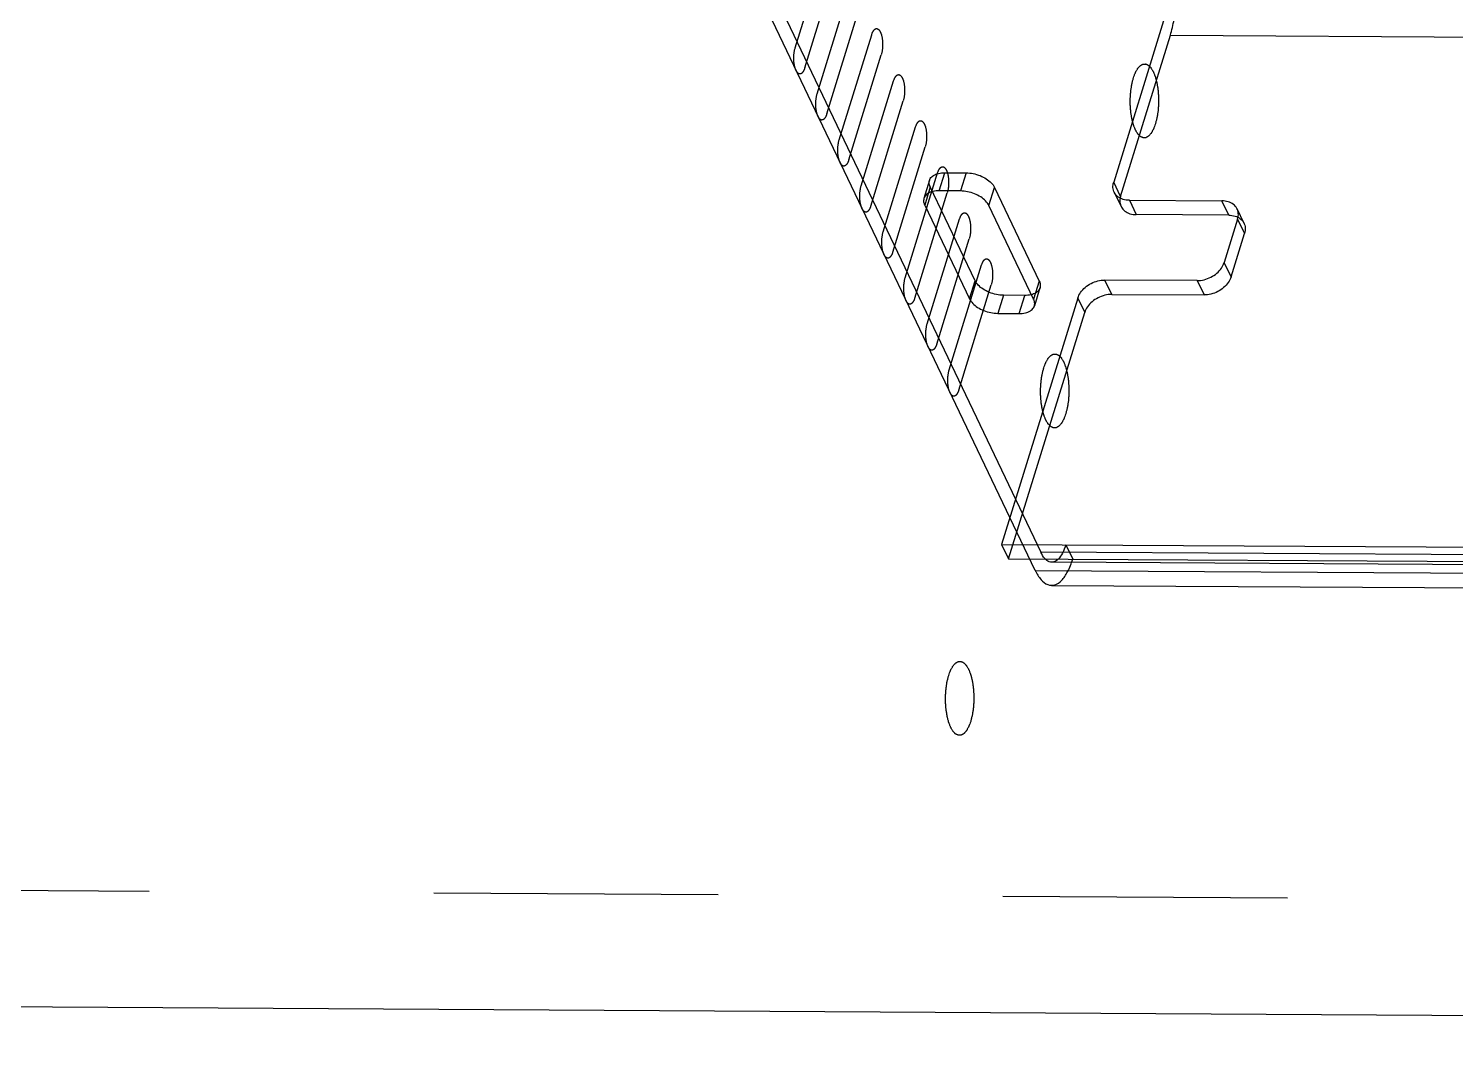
# Model space of a CAD drawing. Header units: millimetres. Extents: x 753 to 1632, y 352 to 973.
# Drawn here: x 1202.77 to 1218.18, y 762.42 to 773.4 of the extents above; entities that cross this region are included whole.
import ezdxf

# ---------------------------------------------------------------- set-up
doc = ezdxf.new("R2010")
doc.units = ezdxf.units.MM
doc.header["$LTSCALE"] = 30.734
doc.linetypes.add('HIDDEN', pattern=[0.2, 0.1, -0.1])
doc.layers.get('0').update_dxf_attribs({"linetype": 'CONTINUOUS'})
doc.layers.add('5_ALL_CURVES', color=7, linetype='CONTINUOUS')
doc.layers.add('DEFAULT_2', color=8, linetype='HIDDEN')

msp = doc.modelspace()

# ---------------------------------------------------------------- linework, layer by layer
at = {"color": 6, "linetype": 'Continuous'}
for p, q in [((1208.78787, 778.02922), (1213.70138, 767.74197)), ((1213.64086, 767.54614), (1208.72735, 777.83338)), ((1215.02584, 773.48275), (1214.48772, 771.74142)), ((1214.56195, 771.58602), (1215.10006, 773.32736)), ((1215.10006, 773.32736), (1228.95588, 773.24494)), ((1212.60363, 771.64622), (1212.66415, 771.84205)), ((1212.66415, 771.84205), (1212.89508, 771.84068)), ((1212.89508, 771.84068), (1212.83456, 771.64485)), ((1212.49952, 771.76047), (1212.439, 771.56464)), ((1212.50744, 771.68803), (1212.44692, 771.4922)), ((1212.99137, 770.67484), (1212.50744, 771.68803)), ((1212.83456, 771.64485), (1212.60363, 771.64622)), ((1213.13972, 771.48808), (1213.20023, 771.68391)), ((1213.20023, 771.68391), (1213.68416, 770.67072)), ((1214.56195, 771.58602), (1214.48772, 771.74142)), ((1214.49307, 771.6323), (1214.56729, 771.4769)), ((1212.44692, 771.4922), (1212.93085, 770.47901)), ((1213.62364, 770.47489), (1213.13972, 771.48808)), ((1214.65814, 771.54422), (1215.65576, 771.53828)), ((1214.65814, 771.54422), (1214.73236, 771.38882)), ((1215.72998, 771.38289), (1215.65576, 771.53828)), ((1215.72998, 771.38289), (1214.73236, 771.38882)), ((1215.82617, 771.34108), (1215.68093, 770.87108)), ((1215.89505, 771.2948), (1215.82083, 771.4502)), ((1215.82617, 771.34108), (1215.90039, 771.18568)), ((1215.75515, 770.71568), (1215.90039, 771.18568)), ((1215.75515, 770.71568), (1215.68093, 770.87108)), ((1212.93085, 770.47901), (1212.99137, 770.67484)), ((1213.68416, 770.67072), (1213.62364, 770.47489)), ((1213.69209, 770.59829), (1213.63157, 770.40245)), ((1215.38948, 770.67662), (1214.39187, 770.68256)), ((1214.46609, 770.52716), (1214.39187, 770.68256)), ((1215.38948, 770.67662), (1215.46371, 770.52123)), ((1213.29652, 770.51807), (1213.23601, 770.32224)), ((1214.10042, 770.4881), (1213.27807, 767.82696)), ((1213.52745, 770.5167), (1213.29652, 770.51807)), ((1213.46694, 770.32087), (1213.52745, 770.5167)), ((1214.10042, 770.4881), (1214.17464, 770.3327)), ((1214.46609, 770.52716), (1215.46371, 770.52123)), ((1213.23601, 770.32224), (1213.46694, 770.32087)), ((1213.35229, 767.67157), (1214.17464, 770.3327)), ((1213.27807, 767.82696), (1227.13388, 767.74455)), ((1213.27807, 767.82696), (1213.35229, 767.67157)), ((1213.97086, 767.82284), (1214.04508, 767.66745)), ((1213.35229, 767.67157), (1227.20811, 767.58915)), ((1226.86441, 767.66368), (1213.70138, 767.74197)), ((1226.98247, 767.55535), (1213.81944, 767.63365)), ((1213.64086, 767.54614), (1226.80389, 767.46785)), ((1213.81795, 767.38365), (1226.98098, 767.30536))]:
    msp.add_line(p, q, dxfattribs=at)
at = {"color": 3, "linetype": 'Continuous'}
msp.add_line((1182.1711, 762.95504), (1271.40256, 762.42429), dxfattribs=at)
at = {"color": 6, "linetype": 'Continuous'}
for points, start_tangent, end_tangent in [([(1215.10006, 773.32736), (1215.13954, 773.49579), (1215.16103, 773.68399), (1215.16322, 773.87931), (1215.14601, 774.06881), (1215.11051, 774.23992), (1215.05894, 774.38104)], (0.29524737, 0.95542084), (-0.43099323, 0.90235516)), ([(1212.50744, 771.68803), (1212.49581, 771.73613), (1212.50796, 771.77917), (1212.54252, 771.81314), (1212.59622, 771.83482), (1212.66415, 771.84205)], (-0.43099323, 0.90235516), (0.99998231, -0.00594787)), ([(1212.89508, 771.84068), (1212.97033, 771.8326), (1213.04511, 771.81014), (1213.11241, 771.77557), (1213.16585, 771.73214), (1213.20023, 771.68391)], (0.99998231, -0.00594787), (0.43099323, -0.90235516)), ([(1212.60363, 771.64622), (1212.5357, 771.63899), (1212.482, 771.6173), (1212.44744, 771.58333), (1212.43529, 771.5403), (1212.44692, 771.4922)], (-0.99998231, 0.00594787), (0.43099323, -0.90235516)), ([(1213.13972, 771.48808), (1213.10533, 771.53632), (1213.05188, 771.57974), (1212.98458, 771.61432), (1212.9098, 771.63677), (1212.83456, 771.64485)], (-0.43099323, 0.90235516), (-0.99998231, 0.00594787)), ([(1214.65814, 771.54422), (1214.58953, 771.55429), (1214.53388, 771.58249), (1214.4963, 771.62598), (1214.48034, 771.68065), (1214.48772, 771.74142)], (-0.99998231, 0.00594787), (0.29524737, 0.95542084)), ([(1214.56195, 771.58602), (1214.55456, 771.52525), (1214.57053, 771.47057), (1214.60811, 771.42708), (1214.66376, 771.39889), (1214.73236, 771.38882)], (-0.29524737, -0.95542084), (0.99998231, -0.00594787)), ([(1215.82617, 771.34108), (1215.83355, 771.40185), (1215.81759, 771.45653), (1215.78001, 771.50002), (1215.72436, 771.52821), (1215.65576, 771.53828)], (0.29524737, 0.95542084), (-0.99998231, 0.00594787)), ([(1215.72998, 771.38289), (1215.79859, 771.37281), (1215.85424, 771.34461), (1215.89182, 771.30112), (1215.90778, 771.24645), (1215.90039, 771.18568)], (0.99998231, -0.00594787), (-0.29524737, -0.95542084)), ([(1215.38948, 770.67662), (1215.46405, 770.68585), (1215.5369, 770.71328), (1215.60117, 770.75616), (1215.6508, 770.81045), (1215.68093, 770.87108)], (0.99998231, -0.00594787), (0.29524737, 0.95542084)), ([(1215.75515, 770.71568), (1215.72502, 770.65504), (1215.67538, 770.60076), (1215.61111, 770.55787), (1215.53827, 770.53045), (1215.46371, 770.52123)], (-0.29524737, -0.95542084), (-0.99998231, 0.00594787)), ([(1213.29652, 770.51807), (1213.22128, 770.52616), (1213.14649, 770.54861), (1213.07919, 770.58318), (1213.02575, 770.62661), (1212.99137, 770.67484)], (-0.99998231, 0.00594787), (-0.43099323, 0.90235516)), ([(1213.68416, 770.67072), (1213.69579, 770.62262), (1213.68364, 770.57958), (1213.64908, 770.54562), (1213.59538, 770.52393), (1213.52745, 770.5167)], (0.43099323, -0.90235516), (-0.99998231, 0.00594787)), ([(1214.10042, 770.4881), (1214.13056, 770.54874), (1214.18019, 770.60303), (1214.24447, 770.64591), (1214.3173, 770.67334), (1214.39187, 770.68256)], (0.29524737, 0.95542084), (0.99998231, -0.00594787)), ([(1212.93085, 770.47901), (1212.96524, 770.43077), (1213.01869, 770.38734), (1213.08599, 770.35277), (1213.16077, 770.33032), (1213.23601, 770.32224)], (0.43099323, -0.90235516), (0.99998231, -0.00594787)), ([(1213.46694, 770.32087), (1213.53487, 770.3281), (1213.58857, 770.34979), (1213.62313, 770.38376), (1213.63528, 770.42679), (1213.62364, 770.47489)], (0.99998231, -0.00594787), (-0.43099323, 0.90235516)), ([(1214.46609, 770.52716), (1214.39152, 770.51794), (1214.31868, 770.49051), (1214.2544, 770.44762), (1214.20477, 770.39334), (1214.17464, 770.3327)], (-0.99998231, 0.00594787), (-0.29524737, -0.95542084)), ([(1213.97086, 767.82284), (1213.93436, 767.73185), (1213.89035, 767.66855), (1213.8418, 767.63693), (1213.79193, 767.63901), (1213.74405, 767.67473), (1213.70138, 767.74197)], (-0.29524737, -0.95542084), (-0.43099323, 0.90235516)), ([(1213.64086, 767.54614), (1213.70487, 767.44529), (1213.77668, 767.3917), (1213.85148, 767.38857), (1213.92431, 767.43599), (1213.99033, 767.53095), (1214.04508, 767.66745)], (0.43099323, -0.90235516), (0.29524737, 0.95542084))]:
    msp.add_spline(points, degree=3, dxfattribs=dict(at, start_tangent=start_tangent, end_tangent=end_tangent))
at = {"layer": '5_ALL_CURVES', "color": 40, "linetype": 'Continuous'}
for p, q in [((1211.04852, 773.19157), (1211.39951, 774.32739)), ((1211.15243, 772.97401), (1211.50342, 774.10984)), ((1211.28603, 772.6943), (1211.63702, 773.83012)), ((1211.38994, 772.47674), (1211.74093, 773.61257)), ((1211.52354, 772.19703), (1211.87453, 773.33285)), ((1211.62745, 771.97947), (1211.97844, 773.1153)), ((1211.76105, 771.69976), (1212.11204, 772.83559)), ((1211.86496, 771.48221), (1212.21596, 772.61803)), ((1211.99856, 771.20249), (1212.34956, 772.33832)), ((1212.10247, 770.98494), (1212.45347, 772.12076)), ((1212.23607, 770.70522), (1212.58707, 771.84105)), ((1212.33998, 770.48767), (1212.69098, 771.62349)), ((1212.47358, 770.20796), (1212.82458, 771.34378)), ((1212.57749, 769.9904), (1212.92849, 771.12622)), ((1212.71109, 769.71069), (1213.06209, 770.84651)), ((1212.815, 769.49313), (1213.166, 770.62896))]:
    msp.add_line(p, q, dxfattribs=at)
for points, start_tangent, end_tangent in [([(1211.87453, 773.33285), (1211.87914, 773.34513), (1211.88145, 773.35127), (1211.88375, 773.35741), (1211.88646, 773.36228), (1211.88917, 773.36715), (1211.89189, 773.37202), (1211.8946, 773.37688), (1211.89761, 773.3803), (1211.90063, 773.38371), (1211.90364, 773.38713), (1211.90666, 773.39054), (1211.90992, 773.39239), (1211.91318, 773.39423), (1211.91644, 773.39608), (1211.91971, 773.39793), (1211.92298, 773.39807), (1211.92625, 773.39821), (1211.92952, 773.39836), (1211.93279, 773.3985), (1211.936, 773.39699), (1211.93921, 773.39547), (1211.94242, 773.39395), (1211.94563, 773.39243), (1211.94866, 773.38931), (1211.95169, 773.38619), (1211.95472, 773.38307), (1211.95775, 773.37995), (1211.96052, 773.37526), (1211.9633, 773.37056), (1211.96607, 773.36586), (1211.96885, 773.36116), (1211.97117, 773.35522), (1211.97349, 773.34929), (1211.97581, 773.34335), (1211.97814, 773.33742), (1211.97996, 773.33041), (1211.98179, 773.32339), (1211.98545, 773.30936), (1211.98799, 773.29371), (1211.99052, 773.27806), (1211.99185, 773.26107), (1211.99318, 773.24409), (1211.99321, 773.22702), (1211.99323, 773.20994), (1211.99198, 773.19314), (1211.99073, 773.17633), (1211.98826, 773.16044), (1211.98579, 773.14454), (1211.98212, 773.12992), (1211.97844, 773.1153)], (0.35144619, 0.93620808), (-0.24371297, -0.9698474)), ([(1211.15243, 772.97401), (1211.14782, 772.96173), (1211.14551, 772.9556), (1211.14321, 772.94946), (1211.1405, 772.94459), (1211.13779, 772.93972), (1211.13507, 772.93485), (1211.13236, 772.92998), (1211.12935, 772.92657), (1211.12633, 772.92315), (1211.12332, 772.91974), (1211.1203, 772.91633), (1211.11704, 772.91448), (1211.11378, 772.91263), (1211.11052, 772.91079), (1211.10725, 772.90894), (1211.10398, 772.9088), (1211.10071, 772.90865), (1211.09744, 772.90851), (1211.09417, 772.90836), (1211.09096, 772.90988), (1211.08775, 772.9114), (1211.08454, 772.91291), (1211.08133, 772.91443), (1211.0783, 772.91755), (1211.07527, 772.92067), (1211.07224, 772.92379), (1211.06921, 772.92691), (1211.06644, 772.93161), (1211.06366, 772.93631), (1211.06089, 772.94101), (1211.05811, 772.94571), (1211.05579, 772.95164), (1211.05347, 772.95758), (1211.05115, 772.96351), (1211.04882, 772.96945), (1211.04699, 772.97646), (1211.04517, 772.98347), (1211.04151, 772.9975), (1211.03897, 773.01316), (1211.03644, 773.02881), (1211.03511, 773.04579), (1211.03378, 773.06278), (1211.03375, 773.07985), (1211.03373, 773.09692), (1211.03498, 773.11373), (1211.03623, 773.13053), (1211.0387, 773.14643), (1211.04117, 773.16233), (1211.04484, 773.17695), (1211.04852, 773.19157)], (-0.35144619, -0.93620808), (0.24371297, 0.9698474)), ([(1212.11204, 772.83559), (1212.11665, 772.84786), (1212.11896, 772.854), (1212.12126, 772.86014), (1212.12397, 772.86501), (1212.12668, 772.86988), (1212.1294, 772.87475), (1212.13211, 772.87962), (1212.13512, 772.88303), (1212.13814, 772.88644), (1212.14115, 772.88986), (1212.14417, 772.89327), (1212.14743, 772.89512), (1212.15069, 772.89696), (1212.15395, 772.89881), (1212.15722, 772.90066), (1212.16049, 772.9008), (1212.16376, 772.90095), (1212.16703, 772.90109), (1212.1703, 772.90123), (1212.17351, 772.89972), (1212.17672, 772.8982), (1212.17993, 772.89668), (1212.18314, 772.89517), (1212.18617, 772.89205), (1212.1892, 772.88893), (1212.19223, 772.88581), (1212.19526, 772.88269), (1212.19803, 772.87799), (1212.20081, 772.87329), (1212.20359, 772.86859), (1212.20636, 772.86389), (1212.20868, 772.85796), (1212.211, 772.85202), (1212.21333, 772.84609), (1212.21565, 772.84015), (1212.21748, 772.83314), (1212.21931, 772.82612), (1212.22296, 772.81209), (1212.2255, 772.79644), (1212.22804, 772.78079), (1212.22936, 772.76381), (1212.23069, 772.74682), (1212.23072, 772.72975), (1212.23074, 772.71267), (1212.22949, 772.69587), (1212.22825, 772.67906), (1212.22577, 772.66317), (1212.2233, 772.64727), (1212.21963, 772.63265), (1212.21596, 772.61803)], (0.35144619, 0.93620808), (-0.24371297, -0.9698474)), ([(1214.93837, 772.36901), (1214.92784, 772.34095), (1214.92257, 772.32692), (1214.91994, 772.3199), (1214.91731, 772.31288), (1214.91421, 772.30732), (1214.91111, 772.30176), (1214.90491, 772.29063), (1214.89871, 772.2795), (1214.89562, 772.27393), (1214.89252, 772.26837), (1214.88907, 772.26447), (1214.88563, 772.26056), (1214.87873, 772.25276), (1214.87184, 772.24496), (1214.8684, 772.24106), (1214.86495, 772.23716), (1214.86122, 772.23505), (1214.85749, 772.23293), (1214.85004, 772.22871), (1214.84258, 772.22449), (1214.83885, 772.22238), (1214.83513, 772.22027), (1214.83139, 772.22011), (1214.82765, 772.21994), (1214.82017, 772.21961), (1214.8127, 772.21929), (1214.80896, 772.21912), (1214.80522, 772.21896), (1214.80155, 772.22069), (1214.79788, 772.22242), (1214.79054, 772.22589), (1214.7832, 772.22936), (1214.77953, 772.23109), (1214.77587, 772.23282), (1214.7724, 772.23639), (1214.76894, 772.23996), (1214.76202, 772.24709), (1214.7551, 772.25422), (1214.75164, 772.25778), (1214.74818, 772.26135), (1214.745, 772.26672), (1214.74183, 772.27209), (1214.73548, 772.28283), (1214.72914, 772.29357), (1214.72597, 772.29894), (1214.72279, 772.30431), (1214.72014, 772.31109), (1214.71749, 772.31788), (1214.71218, 772.33144), (1214.70688, 772.34501), (1214.70422, 772.35179), (1214.70157, 772.35857), (1214.69948, 772.36659), (1214.69739, 772.3746), (1214.69321, 772.39064), (1214.68903, 772.40667), (1214.68694, 772.41469), (1214.68484, 772.4227), (1214.6834, 772.43165), (1214.68195, 772.44059), (1214.67905, 772.45848), (1214.67615, 772.47637), (1214.67325, 772.49426), (1214.67173, 772.51367), (1214.67022, 772.53308), (1214.6687, 772.55249), (1214.66718, 772.5719), (1214.66715, 772.59141), (1214.66713, 772.61092), (1214.6671, 772.63044), (1214.66707, 772.64995), (1214.6685, 772.66916), (1214.66992, 772.68836), (1214.67135, 772.70757), (1214.67277, 772.72677), (1214.6756, 772.74494), (1214.67842, 772.76311), (1214.68124, 772.78127), (1214.68407, 772.79944), (1214.68827, 772.81615), (1214.69247, 772.83286), (1214.70086, 772.86628)], (-0.35144619, -0.93620808), (0.24371297, 0.9698474)), ([(1214.70086, 772.86628), (1214.7114, 772.89434), (1214.71667, 772.90837), (1214.7193, 772.91539), (1214.72193, 772.9224), (1214.72503, 772.92797), (1214.72813, 772.93353), (1214.73433, 772.94466), (1214.74052, 772.95579), (1214.74362, 772.96135), (1214.74672, 772.96692), (1214.75017, 772.97082), (1214.75361, 772.97472), (1214.76051, 772.98252), (1214.7674, 772.99033), (1214.77084, 772.99423), (1214.77429, 772.99813), (1214.77802, 773.00024), (1214.78174, 773.00235), (1214.7892, 773.00657), (1214.79666, 773.01079), (1214.80039, 773.0129), (1214.80411, 773.01501), (1214.80785, 773.01518), (1214.81159, 773.01534), (1214.81907, 773.01567), (1214.82654, 773.016), (1214.83028, 773.01617), (1214.83402, 773.01633), (1214.83769, 773.0146), (1214.84136, 773.01286), (1214.8487, 773.0094), (1214.85603, 773.00593), (1214.8597, 773.0042), (1214.86337, 773.00246), (1214.86683, 772.9989), (1214.8703, 772.99533), (1214.87722, 772.9882), (1214.88414, 772.98107), (1214.8876, 772.9775), (1214.89106, 772.97394), (1214.89424, 772.96857), (1214.89741, 772.9632), (1214.90375, 772.95245), (1214.9101, 772.94171), (1214.91327, 772.93634), (1214.91645, 772.93097), (1214.9191, 772.92419), (1214.92175, 772.91741), (1214.92706, 772.90384), (1214.93236, 772.89028), (1214.93502, 772.8835), (1214.93767, 772.87671), (1214.93976, 772.8687), (1214.94185, 772.86068), (1214.94603, 772.84465), (1214.95021, 772.82862), (1214.9523, 772.8206), (1214.95439, 772.81258), (1214.95584, 772.80364), (1214.95729, 772.7947), (1214.96019, 772.77681), (1214.96309, 772.75892), (1214.96599, 772.74103), (1214.9675, 772.72162), (1214.96902, 772.70221), (1214.97054, 772.6828), (1214.97206, 772.66339), (1214.97209, 772.64388), (1214.97211, 772.62436), (1214.97214, 772.60485), (1214.97217, 772.58534), (1214.97074, 772.56613), (1214.96932, 772.54692), (1214.96789, 772.52772), (1214.96647, 772.50851), (1214.96364, 772.49035), (1214.96082, 772.47218), (1214.95799, 772.45401), (1214.95517, 772.43585), (1214.95097, 772.41914), (1214.94677, 772.40243), (1214.93837, 772.36901)], (0.35144619, 0.93620808), (-0.24371297, -0.9698474)), ([(1211.38994, 772.47674), (1211.38533, 772.46447), (1211.38302, 772.45833), (1211.38072, 772.45219), (1211.37801, 772.44732), (1211.3753, 772.44245), (1211.37259, 772.43758), (1211.36987, 772.43271), (1211.36686, 772.4293), (1211.36384, 772.42589), (1211.36083, 772.42247), (1211.35781, 772.41906), (1211.35455, 772.41721), (1211.35129, 772.41536), (1211.34803, 772.41352), (1211.34477, 772.41167), (1211.34149, 772.41153), (1211.33822, 772.41138), (1211.33495, 772.41124), (1211.33168, 772.4111), (1211.32847, 772.41261), (1211.32526, 772.41413), (1211.32205, 772.41565), (1211.31884, 772.41716), (1211.31581, 772.42028), (1211.31278, 772.4234), (1211.30975, 772.42652), (1211.30673, 772.42964), (1211.30395, 772.43434), (1211.30117, 772.43904), (1211.2984, 772.44374), (1211.29562, 772.44844), (1211.2933, 772.45437), (1211.29098, 772.46031), (1211.28866, 772.46624), (1211.28634, 772.47218), (1211.28451, 772.47919), (1211.28268, 772.48621), (1211.27902, 772.50023), (1211.27648, 772.51589), (1211.27395, 772.53154), (1211.27262, 772.54852), (1211.27129, 772.56551), (1211.27127, 772.58258), (1211.27124, 772.59966), (1211.27249, 772.61646), (1211.27374, 772.63327), (1211.27621, 772.64916), (1211.27868, 772.66506), (1211.28235, 772.67968), (1211.28603, 772.6943)], (-0.35144619, -0.93620808), (0.24371297, 0.9698474)), ([(1212.34956, 772.33832), (1212.35416, 772.35059), (1212.35647, 772.35673), (1212.35877, 772.36287), (1212.36148, 772.36774), (1212.3642, 772.37261), (1212.36691, 772.37748), (1212.36962, 772.38235), (1212.37263, 772.38576), (1212.37565, 772.38917), (1212.37866, 772.39259), (1212.38168, 772.396), (1212.38494, 772.39785), (1212.3882, 772.3997), (1212.39147, 772.40154), (1212.39473, 772.40339), (1212.398, 772.40353), (1212.40127, 772.40368), (1212.40454, 772.40382), (1212.40781, 772.40396), (1212.41102, 772.40245), (1212.41423, 772.40093), (1212.41744, 772.39941), (1212.42065, 772.3979), (1212.42368, 772.39478), (1212.42671, 772.39166), (1212.42974, 772.38854), (1212.43277, 772.38542), (1212.43554, 772.38072), (1212.43832, 772.37602), (1212.4411, 772.37132), (1212.44387, 772.36662), (1212.44619, 772.36069), (1212.44852, 772.35475), (1212.45084, 772.34882), (1212.45316, 772.34288), (1212.45499, 772.33587), (1212.45682, 772.32885), (1212.46048, 772.31483), (1212.46301, 772.29917), (1212.46555, 772.28352), (1212.46688, 772.26654), (1212.4682, 772.24955), (1212.46823, 772.23248), (1212.46825, 772.21541), (1212.467, 772.1986), (1212.46576, 772.18179), (1212.46329, 772.1659), (1212.46081, 772.15), (1212.45714, 772.13538), (1212.45347, 772.12076)], (0.35144619, 0.93620808), (-0.24371297, -0.9698474)), ([(1211.62745, 771.97947), (1211.62284, 771.9672), (1211.62054, 771.96106), (1211.61823, 771.95492), (1211.61552, 771.95005), (1211.61281, 771.94518), (1211.6101, 771.94031), (1211.60739, 771.93544), (1211.60437, 771.93203), (1211.60136, 771.92862), (1211.59834, 771.9252), (1211.59533, 771.92179), (1211.59206, 771.91994), (1211.5888, 771.9181), (1211.58554, 771.91625), (1211.58228, 771.9144), (1211.57901, 771.91426), (1211.57574, 771.91412), (1211.57246, 771.91397), (1211.56919, 771.91383), (1211.56598, 771.91534), (1211.56277, 771.91686), (1211.55956, 771.91838), (1211.55635, 771.91989), (1211.55332, 771.92301), (1211.55029, 771.92613), (1211.54726, 771.92925), (1211.54424, 771.93237), (1211.54146, 771.93707), (1211.53868, 771.94177), (1211.53591, 771.94647), (1211.53313, 771.95117), (1211.53081, 771.9571), (1211.52849, 771.96304), (1211.52617, 771.96897), (1211.52385, 771.97491), (1211.52202, 771.98192), (1211.52019, 771.98894), (1211.51653, 772.00297), (1211.51399, 772.01862), (1211.51146, 772.03427), (1211.51013, 772.05125), (1211.5088, 772.06824), (1211.50878, 772.08531), (1211.50875, 772.10239), (1211.51, 772.11919), (1211.51125, 772.136), (1211.51372, 772.15189), (1211.51619, 772.16779), (1211.51986, 772.18241), (1211.52354, 772.19703)], (-0.35144619, -0.93620808), (0.24371297, 0.9698474)), ([(1212.58707, 771.84105), (1212.59168, 771.85333), (1212.59398, 771.85946), (1212.59628, 771.8656), (1212.599, 771.87047), (1212.60171, 771.87534), (1212.60442, 771.88021), (1212.60713, 771.88508), (1212.61014, 771.88849), (1212.61316, 771.89191), (1212.61618, 771.89532), (1212.61919, 771.89873), (1212.62245, 771.90058), (1212.62571, 771.90243), (1212.62898, 771.90427), (1212.63224, 771.90612), (1212.63551, 771.90626), (1212.63878, 771.90641), (1212.64205, 771.90655), (1212.64532, 771.9067), (1212.64853, 771.90518), (1212.65174, 771.90366), (1212.65495, 771.90215), (1212.65816, 771.90063), (1212.66119, 771.89751), (1212.66422, 771.89439), (1212.66725, 771.89127), (1212.67028, 771.88815), (1212.67306, 771.88345), (1212.67583, 771.87875), (1212.67861, 771.87405), (1212.68138, 771.86935), (1212.68371, 771.86342), (1212.68603, 771.85748), (1212.68835, 771.85155), (1212.69067, 771.84561), (1212.6925, 771.8386), (1212.69433, 771.83159), (1212.69799, 771.81756), (1212.70052, 771.80191), (1212.70306, 771.78625), (1212.70439, 771.76927), (1212.70571, 771.75229), (1212.70574, 771.73521), (1212.70576, 771.71814), (1212.70451, 771.70133), (1212.70327, 771.68453), (1212.7008, 771.66863), (1212.69833, 771.65273), (1212.69465, 771.63811), (1212.69098, 771.62349)], (0.35144619, 0.93620808), (-0.24371297, -0.9698474)), ([(1211.86496, 771.48221), (1211.86035, 771.46993), (1211.85805, 771.46379), (1211.85574, 771.45765), (1211.85303, 771.45278), (1211.85032, 771.44791), (1211.84761, 771.44305), (1211.8449, 771.43818), (1211.84188, 771.43476), (1211.83887, 771.43135), (1211.83585, 771.42793), (1211.83284, 771.42452), (1211.82957, 771.42267), (1211.82631, 771.42083), (1211.82305, 771.41898), (1211.81979, 771.41713), (1211.81652, 771.41699), (1211.81325, 771.41685), (1211.80998, 771.4167), (1211.8067, 771.41656), (1211.80349, 771.41808), (1211.80028, 771.41959), (1211.79707, 771.42111), (1211.79386, 771.42263), (1211.79083, 771.42575), (1211.7878, 771.42887), (1211.78478, 771.43199), (1211.78175, 771.43511), (1211.77897, 771.4398), (1211.77619, 771.4445), (1211.77342, 771.4492), (1211.77064, 771.4539), (1211.76832, 771.45984), (1211.766, 771.46577), (1211.76368, 771.47171), (1211.76136, 771.47764), (1211.75953, 771.48465), (1211.7577, 771.49167), (1211.75404, 771.5057), (1211.7515, 771.52135), (1211.74897, 771.537), (1211.74764, 771.55399), (1211.74631, 771.57097), (1211.74629, 771.58804), (1211.74626, 771.60512), (1211.74751, 771.62192), (1211.74876, 771.63873), (1211.75123, 771.65462), (1211.7537, 771.67052), (1211.75737, 771.68514), (1211.76105, 771.69976)], (-0.35144619, -0.93620808), (0.24371297, 0.9698474)), ([(1212.82458, 771.34378), (1212.82919, 771.35606), (1212.83149, 771.3622), (1212.8338, 771.36833), (1212.83651, 771.3732), (1212.83922, 771.37807), (1212.84193, 771.38294), (1212.84464, 771.38781), (1212.84766, 771.39122), (1212.85067, 771.39464), (1212.85369, 771.39805), (1212.8567, 771.40147), (1212.85996, 771.40331), (1212.86323, 771.40516), (1212.86649, 771.407), (1212.86975, 771.40885), (1212.87302, 771.409), (1212.87629, 771.40914), (1212.87956, 771.40928), (1212.88283, 771.40943), (1212.88604, 771.40791), (1212.88925, 771.40639), (1212.89247, 771.40488), (1212.89568, 771.40336), (1212.8987, 771.40024), (1212.90173, 771.39712), (1212.90476, 771.394), (1212.90779, 771.39088), (1212.91057, 771.38618), (1212.91334, 771.38148), (1212.91612, 771.37678), (1212.9189, 771.37208), (1212.92122, 771.36615), (1212.92354, 771.36021), (1212.92586, 771.35428), (1212.92818, 771.34835), (1212.93001, 771.34133), (1212.93184, 771.33432), (1212.9355, 771.32029), (1212.93803, 771.30464), (1212.94057, 771.28898), (1212.9419, 771.272), (1212.94323, 771.25502), (1212.94325, 771.23794), (1212.94327, 771.22087), (1212.94203, 771.20406), (1212.94078, 771.18726), (1212.93831, 771.17136), (1212.93584, 771.15547), (1212.93216, 771.14085), (1212.92849, 771.12622)], (0.35144619, 0.93620808), (-0.24371297, -0.9698474)), ([(1212.10247, 770.98494), (1212.09786, 770.97266), (1212.09556, 770.96652), (1212.09325, 770.96038), (1212.09054, 770.95551), (1212.08783, 770.95065), (1212.08512, 770.94578), (1212.08241, 770.94091), (1212.07939, 770.93749), (1212.07638, 770.93408), (1212.07336, 770.93067), (1212.07035, 770.92725), (1212.06709, 770.92541), (1212.06382, 770.92356), (1212.06056, 770.92171), (1212.0573, 770.91987), (1212.05403, 770.91972), (1212.05076, 770.91958), (1212.04749, 770.91943), (1212.04422, 770.91929), (1212.04101, 770.92081), (1212.03779, 770.92232), (1212.03458, 770.92384), (1212.03137, 770.92536), (1212.02834, 770.92848), (1212.02532, 770.9316), (1212.02229, 770.93472), (1212.01926, 770.93784), (1212.01648, 770.94254), (1212.01371, 770.94724), (1212.01093, 770.95193), (1212.00815, 770.95663), (1212.00583, 770.96257), (1212.00351, 770.9685), (1212.00119, 770.97444), (1211.99887, 770.98037), (1211.99704, 770.98739), (1211.99521, 770.9944), (1211.99155, 771.00843), (1211.98902, 771.02408), (1211.98648, 771.03973), (1211.98515, 771.05672), (1211.98382, 771.0737), (1211.9838, 771.09078), (1211.98378, 771.10785), (1211.98502, 771.12465), (1211.98627, 771.14146), (1211.98874, 771.15736), (1211.99121, 771.17325), (1211.99489, 771.18787), (1211.99856, 771.20249)], (-0.35144619, -0.93620808), (0.24371297, 0.9698474)), ([(1213.06209, 770.84651), (1213.0667, 770.85879), (1213.069, 770.86493), (1213.07131, 770.87107), (1213.07402, 770.87593), (1213.07673, 770.8808), (1213.07944, 770.88567), (1213.08215, 770.89054), (1213.08517, 770.89396), (1213.08818, 770.89737), (1213.0912, 770.90078), (1213.09421, 770.9042), (1213.09747, 770.90604), (1213.10074, 770.90789), (1213.104, 770.90974), (1213.10726, 770.91158), (1213.11053, 770.91173), (1213.1138, 770.91187), (1213.11707, 770.91202), (1213.12034, 770.91216), (1213.12355, 770.91064), (1213.12677, 770.90913), (1213.12998, 770.90761), (1213.13319, 770.90609), (1213.13622, 770.90297), (1213.13924, 770.89985), (1213.14227, 770.89673), (1213.1453, 770.89361), (1213.14808, 770.88891), (1213.15085, 770.88421), (1213.15363, 770.87951), (1213.15641, 770.87482), (1213.15873, 770.86888), (1213.16105, 770.86295), (1213.16337, 770.85701), (1213.16569, 770.85108), (1213.16752, 770.84406), (1213.16935, 770.83705), (1213.17301, 770.82302), (1213.17554, 770.80737), (1213.17808, 770.79172), (1213.17941, 770.77473), (1213.18074, 770.75775), (1213.18076, 770.74067), (1213.18078, 770.7236), (1213.17954, 770.70679), (1213.17829, 770.68999), (1213.17582, 770.67409), (1213.17335, 770.6582), (1213.16967, 770.64358), (1213.166, 770.62896)], (0.35144619, 0.93620808), (-0.24371297, -0.9698474)), ([(1212.33998, 770.48767), (1212.33537, 770.47539), (1212.33307, 770.46925), (1212.33076, 770.46311), (1212.32805, 770.45825), (1212.32534, 770.45338), (1212.32263, 770.44851), (1212.31992, 770.44364), (1212.3169, 770.44023), (1212.31389, 770.43681), (1212.31087, 770.4334), (1212.30786, 770.42998), (1212.3046, 770.42814), (1212.30133, 770.42629), (1212.29807, 770.42444), (1212.29481, 770.4226), (1212.29154, 770.42245), (1212.28827, 770.42231), (1212.285, 770.42217), (1212.28173, 770.42202), (1212.27852, 770.42354), (1212.27531, 770.42505), (1212.27209, 770.42657), (1212.26888, 770.42809), (1212.26586, 770.43121), (1212.26283, 770.43433), (1212.2598, 770.43745), (1212.25677, 770.44057), (1212.25399, 770.44527), (1212.25122, 770.44997), (1212.24844, 770.45467), (1212.24566, 770.45936), (1212.24334, 770.4653), (1212.24102, 770.47123), (1212.2387, 770.47717), (1212.23638, 770.4831), (1212.23455, 770.49012), (1212.23272, 770.49713), (1212.22906, 770.51116), (1212.22653, 770.52681), (1212.22399, 770.54246), (1212.22266, 770.55945), (1212.22133, 770.57643), (1212.22131, 770.59351), (1212.22129, 770.61058), (1212.22253, 770.62739), (1212.22378, 770.64419), (1212.22625, 770.66009), (1212.22872, 770.67598), (1212.2324, 770.6906), (1212.23607, 770.70522)], (-0.35144619, -0.93620808), (0.24371297, 0.9698474)), ([(1212.57749, 769.9904), (1212.57288, 769.97812), (1212.57058, 769.97198), (1212.56828, 769.96585), (1212.56556, 769.96098), (1212.56285, 769.95611), (1212.56014, 769.95124), (1212.55743, 769.94637), (1212.55441, 769.94296), (1212.5514, 769.93954), (1212.54838, 769.93613), (1212.54537, 769.93272), (1212.54211, 769.93087), (1212.53885, 769.92902), (1212.53558, 769.92718), (1212.53232, 769.92533), (1212.52905, 769.92519), (1212.52578, 769.92504), (1212.52251, 769.9249), (1212.51924, 769.92475), (1212.51603, 769.92627), (1212.51282, 769.92779), (1212.50961, 769.9293), (1212.50639, 769.93082), (1212.50337, 769.93394), (1212.50034, 769.93706), (1212.49731, 769.94018), (1212.49428, 769.9433), (1212.4915, 769.948), (1212.48873, 769.9527), (1212.48595, 769.9574), (1212.48318, 769.9621), (1212.48085, 769.96803), (1212.47853, 769.97397), (1212.47621, 769.9799), (1212.47389, 769.98584), (1212.47206, 769.99285), (1212.47023, 769.99986), (1212.46657, 770.01389), (1212.46404, 770.02954), (1212.4615, 770.0452), (1212.46017, 770.06218), (1212.45885, 770.07916), (1212.45882, 770.09624), (1212.4588, 770.11331), (1212.46004, 770.13012), (1212.46129, 770.14692), (1212.46376, 770.16282), (1212.46623, 770.17871), (1212.46991, 770.19334), (1212.47358, 770.20796)], (-0.35144619, -0.93620808), (0.24371297, 0.9698474)), ([(1213.7326, 769.73297), (1213.74313, 769.76103), (1213.7484, 769.77506), (1213.75103, 769.78208), (1213.75367, 769.78909), (1213.75677, 769.79466), (1213.75986, 769.80022), (1213.76606, 769.81135), (1213.77226, 769.82248), (1213.77536, 769.82805), (1213.77846, 769.83361), (1213.7819, 769.83751), (1213.78535, 769.84141), (1213.79224, 769.84922), (1213.79913, 769.85702), (1213.80258, 769.86092), (1213.80602, 769.86482), (1213.80975, 769.86693), (1213.81348, 769.86904), (1213.82094, 769.87326), (1213.82839, 769.87748), (1213.83212, 769.87959), (1213.83585, 769.8817), (1213.83959, 769.88187), (1213.84332, 769.88203), (1213.8508, 769.88236), (1213.85828, 769.88269), (1213.86201, 769.88286), (1213.86575, 769.88302), (1213.86942, 769.88129), (1213.87309, 769.87956), (1213.88043, 769.87609), (1213.88777, 769.87262), (1213.89144, 769.87089), (1213.89511, 769.86915), (1213.89857, 769.86559), (1213.90203, 769.86202), (1213.90895, 769.85489), (1213.91588, 769.84776), (1213.91934, 769.84419), (1213.9228, 769.84063), (1213.92597, 769.83526), (1213.92914, 769.82989), (1213.93549, 769.81915), (1213.94183, 769.80841), (1213.94501, 769.80304), (1213.94818, 769.79767), (1213.95083, 769.79088), (1213.95349, 769.7841), (1213.95879, 769.77054), (1213.9641, 769.75697), (1213.96675, 769.75019), (1213.9694, 769.74341), (1213.97149, 769.73539), (1213.97358, 769.72737), (1213.97777, 769.71134), (1213.98195, 769.69531), (1213.98404, 769.68729), (1213.98613, 769.67928), (1213.98758, 769.67033), (1213.98903, 769.66139), (1213.99193, 769.6435), (1213.99482, 769.62561), (1213.99772, 769.60772), (1213.99924, 769.58831), (1214.00076, 769.5689), (1214.00228, 769.54949), (1214.00379, 769.53008), (1214.00382, 769.51057), (1214.00385, 769.49106), (1214.00388, 769.47154), (1214.0039, 769.45203), (1214.00248, 769.43282), (1214.00105, 769.41362), (1213.99963, 769.39441), (1213.9982, 769.37521), (1213.99538, 769.35704), (1213.99255, 769.33887), (1213.98973, 769.3207), (1213.98691, 769.30254), (1213.98271, 769.28583), (1213.97851, 769.26912), (1213.97011, 769.2357)], (0.35144619, 0.93620808), (-0.24371297, -0.9698474)), ([(1212.815, 769.49313), (1212.8104, 769.48085), (1212.80809, 769.47472), (1212.80579, 769.46858), (1212.80308, 769.46371), (1212.80036, 769.45884), (1212.79765, 769.45397), (1212.79494, 769.4491), (1212.79193, 769.44569), (1212.78891, 769.44227), (1212.7859, 769.43886), (1212.78288, 769.43545), (1212.77962, 769.4336), (1212.77636, 769.43175), (1212.77309, 769.42991), (1212.76983, 769.42806), (1212.76656, 769.42792), (1212.76329, 769.42777), (1212.76002, 769.42763), (1212.75675, 769.42748), (1212.75354, 769.429), (1212.75033, 769.43052), (1212.74712, 769.43203), (1212.74391, 769.43355), (1212.74088, 769.43667), (1212.73785, 769.43979), (1212.73482, 769.44291), (1212.73179, 769.44603), (1212.72902, 769.45073), (1212.72624, 769.45543), (1212.72346, 769.46013), (1212.72069, 769.46483), (1212.71837, 769.47076), (1212.71604, 769.4767), (1212.71372, 769.48263), (1212.7114, 769.48857), (1212.70957, 769.49558), (1212.70774, 769.50259), (1212.70408, 769.51662), (1212.70155, 769.53228), (1212.69901, 769.54793), (1212.69768, 769.56491), (1212.69636, 769.5819), (1212.69633, 769.59897), (1212.69631, 769.61604), (1212.69756, 769.63285), (1212.6988, 769.64965), (1212.70127, 769.66555), (1212.70374, 769.68145), (1212.70742, 769.69607), (1212.71109, 769.71069)], (-0.35144619, -0.93620808), (0.24371297, 0.9698474)), ([(1213.97011, 769.2357), (1213.95958, 769.20764), (1213.95431, 769.19361), (1213.95167, 769.18659), (1213.94904, 769.17958), (1213.94594, 769.17401), (1213.94284, 769.16845), (1213.93665, 769.15732), (1213.93045, 769.14619), (1213.92735, 769.14062), (1213.92425, 769.13506), (1213.92081, 769.13116), (1213.91736, 769.12726), (1213.91047, 769.11945), (1213.90358, 769.11165), (1213.90013, 769.10775), (1213.89669, 769.10385), (1213.89296, 769.10174), (1213.88923, 769.09963), (1213.88177, 769.09541), (1213.87432, 769.09119), (1213.87059, 769.08908), (1213.86686, 769.08697), (1213.86312, 769.0868), (1213.85938, 769.08664), (1213.85191, 769.08631), (1213.84443, 769.08598), (1213.84069, 769.08581), (1213.83696, 769.08565), (1213.83329, 769.08738), (1213.82962, 769.08912), (1213.82228, 769.09258), (1213.81494, 769.09605), (1213.81127, 769.09778), (1213.8076, 769.09952), (1213.80414, 769.10308), (1213.80068, 769.10665), (1213.79376, 769.11378), (1213.78683, 769.12091), (1213.78337, 769.12448), (1213.77991, 769.12804), (1213.77674, 769.13341), (1213.77356, 769.13878), (1213.76722, 769.14952), (1213.76087, 769.16026), (1213.7577, 769.16563), (1213.75453, 769.171), (1213.75187, 769.17779), (1213.74922, 769.18457), (1213.74392, 769.19813), (1213.73861, 769.2117), (1213.73596, 769.21848), (1213.73331, 769.22527), (1213.73121, 769.23328), (1213.72912, 769.2413), (1213.72494, 769.25733), (1213.72076, 769.27336), (1213.71867, 769.28138), (1213.71658, 769.28939), (1213.71513, 769.29834), (1213.71368, 769.30728), (1213.71078, 769.32517), (1213.70788, 769.34306), (1213.70499, 769.36095), (1213.70347, 769.38036), (1213.70195, 769.39977), (1213.70043, 769.41918), (1213.69891, 769.43859), (1213.69889, 769.4581), (1213.69886, 769.47761), (1213.69883, 769.49713), (1213.69881, 769.51664), (1213.70023, 769.53585), (1213.70166, 769.55505), (1213.70308, 769.57426), (1213.70451, 769.59347), (1213.70733, 769.61163), (1213.71016, 769.6298), (1213.71298, 769.64797), (1213.7158, 769.66613), (1213.72, 769.68284), (1213.7242, 769.69955), (1213.7326, 769.73297)], (-0.35144619, -0.93620808), (0.24371297, 0.9698474)), ([(1212.70624, 766.41166), (1212.71677, 766.43973), (1212.72204, 766.45376), (1212.72467, 766.46077), (1212.72731, 766.46779), (1212.7304, 766.47335), (1212.7335, 766.47892), (1212.7397, 766.49005), (1212.7459, 766.50117), (1212.749, 766.50674), (1212.7521, 766.5123), (1212.75554, 766.51621), (1212.75899, 766.52011), (1212.76588, 766.52791), (1212.77277, 766.53571), (1212.77622, 766.53961), (1212.77966, 766.54352), (1212.78339, 766.54563), (1212.78712, 766.54774), (1212.79457, 766.55196), (1212.80203, 766.55618), (1212.80576, 766.55829), (1212.80949, 766.5604), (1212.81322, 766.56056), (1212.81696, 766.56073), (1212.82444, 766.56106), (1212.83191, 766.56139), (1212.83565, 766.56155), (1212.83939, 766.56172), (1212.84306, 766.55998), (1212.84673, 766.55825), (1212.85407, 766.55478), (1212.86141, 766.55132), (1212.86508, 766.54958), (1212.86875, 766.54785), (1212.87221, 766.54428), (1212.87567, 766.54072), (1212.88259, 766.53359), (1212.88951, 766.52645), (1212.89297, 766.52289), (1212.89644, 766.51932), (1212.89961, 766.51395), (1212.90278, 766.50858), (1212.90913, 766.49784), (1212.91547, 766.4871), (1212.91865, 766.48173), (1212.92182, 766.47636), (1212.92447, 766.46958), (1212.92712, 766.46279), (1212.93243, 766.44923), (1212.93774, 766.43566), (1212.94039, 766.42888), (1212.94304, 766.4221), (1212.94513, 766.41408), (1212.94722, 766.40607), (1212.9514, 766.39003), (1212.95559, 766.374), (1212.95768, 766.36599), (1212.95977, 766.35797), (1212.96122, 766.34903), (1212.96267, 766.34008), (1212.96556, 766.32219), (1212.96846, 766.30431), (1212.97136, 766.28642), (1212.97288, 766.26701), (1212.9744, 766.2476), (1212.97591, 766.22819), (1212.97743, 766.20878), (1212.97746, 766.18926), (1212.97749, 766.16975), (1212.97751, 766.15024), (1212.97754, 766.13072), (1212.97612, 766.11152), (1212.97469, 766.09231), (1212.97326, 766.0731), (1212.97184, 766.0539), (1212.96902, 766.03573), (1212.96619, 766.01757), (1212.96337, 765.9994), (1212.96054, 765.98123), (1212.95635, 765.96452), (1212.95215, 765.94781), (1212.94375, 765.91439)], (0.35144619, 0.93620808), (-0.24371297, -0.9698474)), ([(1212.94375, 765.91439), (1212.93321, 765.88633), (1212.92795, 765.8723), (1212.92531, 765.86529), (1212.92268, 765.85827), (1212.91958, 765.85271), (1212.91648, 765.84714), (1212.91028, 765.83601), (1212.90409, 765.82488), (1212.90099, 765.81932), (1212.89789, 765.81375), (1212.89444, 765.80985), (1212.891, 765.80595), (1212.88411, 765.79815), (1212.87722, 765.79034), (1212.87377, 765.78644), (1212.87032, 765.78254), (1212.8666, 765.78043), (1212.86287, 765.77832), (1212.85541, 765.7741), (1212.84796, 765.76988), (1212.84423, 765.76777), (1212.8405, 765.76566), (1212.83676, 765.7655), (1212.83302, 765.76533), (1212.82555, 765.765), (1212.81807, 765.76467), (1212.81433, 765.76451), (1212.81059, 765.76434), (1212.80693, 765.76608), (1212.80326, 765.76781), (1212.79592, 765.77128), (1212.78858, 765.77474), (1212.78491, 765.77648), (1212.78124, 765.77821), (1212.77778, 765.78178), (1212.77432, 765.78534), (1212.76739, 765.79247), (1212.76047, 765.7996), (1212.75701, 765.80317), (1212.75355, 765.80674), (1212.75038, 765.81211), (1212.7472, 765.81748), (1212.74086, 765.82822), (1212.73451, 765.83896), (1212.73134, 765.84433), (1212.72817, 765.8497), (1212.72551, 765.85648), (1212.72286, 765.86326), (1212.71756, 765.87683), (1212.71225, 765.89039), (1212.7096, 765.89718), (1212.70694, 765.90396), (1212.70485, 765.91198), (1212.70276, 765.91999), (1212.69858, 765.93602), (1212.6944, 765.95206), (1212.69231, 765.96007), (1212.69022, 765.96809), (1212.68877, 765.97703), (1212.68732, 765.98598), (1212.68442, 766.00386), (1212.68152, 766.02175), (1212.67863, 766.03964), (1212.67711, 766.05905), (1212.67559, 766.07846), (1212.67407, 766.09787), (1212.67255, 766.11728), (1212.67253, 766.1368), (1212.6725, 766.15631), (1212.67247, 766.17582), (1212.67244, 766.19534), (1212.67387, 766.21454), (1212.6753, 766.23375), (1212.67672, 766.25295), (1212.67815, 766.27216), (1212.68097, 766.29033), (1212.68379, 766.30849), (1212.68662, 766.32666), (1212.68944, 766.34483), (1212.69364, 766.36154), (1212.69784, 766.37824), (1212.70624, 766.41166)], (-0.35144619, -0.93620808), (0.24371297, 0.9698474))]:
    msp.add_spline(points, degree=3, dxfattribs=dict(at, start_tangent=start_tangent, end_tangent=end_tangent))
at = {"layer": 'DEFAULT_2', "color": 8, "linetype": 'HIDDEN'}
msp.add_line((1182.5584, 764.20836), (1271.78987, 763.67761), dxfattribs=at)

doc.saveas('drawing.dxf')
